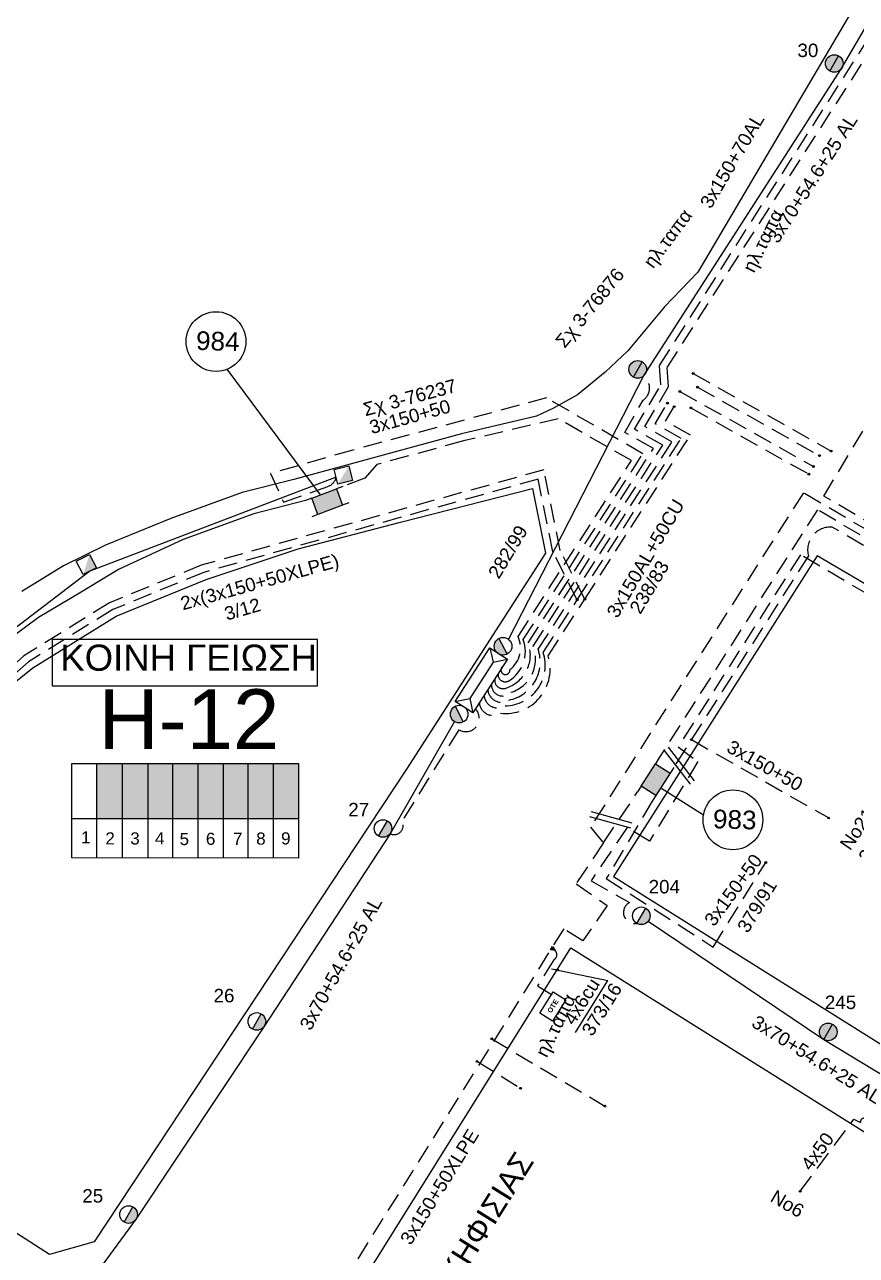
# Model space of a CAD drawing. Header units: millimetres. Extents: x 1421 to 10994, y 848 to 1896.
# Drawn here: x 10302.4 to 10413.8, y 1115.7 to 1280.5 of the extents above; entities that cross this region are included whole.
import ezdxf
from ezdxf.enums import TextEntityAlignment as Align

# ---------------------------------------------------------------- set-up
doc = ezdxf.new("R2010")
doc.units = ezdxf.units.MM
doc.linetypes.add('DASHED', pattern=[19.05, 12.7, -6.35])
for name, color, linetype, lineweight in [('3x150+50 XLPE', 7, 'SYN_LINE', 30), ('3x70+54.6+25 AL', 7, 'SYN_LINE', 30), ('Άγνωστα', 7, 'Continuous', 30), ('Καλώδια ΧΤ   3x150AL+50CU', 7, 'DASHED', 30), ('Υπόγεια καλώδια Παροχών ΧΤ   4x50AL', 7, 'DASHED', 30), ('Υπόγεια καλώδια Παροχών ΧΤ   4x6', 7, 'DASHED', 30)]:
    doc.layers.add(name, color=color, linetype=linetype, lineweight=lineweight)
for name, color, linetype in [('Link Box 4 Διευθύνσεων', 7, 'Continuous'), ('Pillar OTE', 7, 'Continuous'), ('TEXT ΚΑΛΩΔΙΩΝ', 7, 'Continuous'), ('ΑΓΝΩΣΤΟ ΥΠΟΓΕΙΟ ΚΑΛΩΔΙΟ', 7, 'DASHED'), ('Επιγραφές - Σχήματα', 7, 'Continuous'), ('ΝΕΚΡΟ', 7, 'DASHED'), ('Στύλος Ξύλινος', 7, 'Continuous'), ('Στύλος Ξύλινος @ 1', 7, 'Continuous'), ('Στύλος ΦΜ', 7, 'Continuous'), ('Στύλος ΦΜ @ 1', 7, 'Continuous'), ('Συνδέσεις', 7, 'Continuous'), ('Τομή', 7, 'Continuous'), ('Υποσταθμός εναέριος 2 στύλων', 7, 'Continuous'), ('Υποσταθμός πόλεως', 7, 'Continuous'), ('Υπόβαθρο ΔΕΗ', 7, 'Continuous')]:
    doc.layers.add(name, color=color, linetype=linetype)
doc.styles.add('arial', font='arial.ttf', dxfattribs={"height": 3})
doc.styles.get("Standard").update_dxf_attribs({"font": 'arial.ttf', "height": 1.8})
doc.linetypes.add('SYN_LINE', pattern='A,0.5,-0.0001,["/\\/\\/\\/",Standard,S=0.1,R=0,X=0,Y=-0.05],-0.25', length=0.7501)
doc.dimstyles.new('ISO-25', dxfattribs={"dimtxt": 2.5, "dimasz": 2.5, "dimexe": 1.25, "dimexo": 0.625, "dimtad": 1, "dimtxsty": 'Standard', "dimcen": 2.5, "dimadec": 0, "dimazin": 0, "dimtfac": 1, "dimtmove": 0, "dimatfit": 3, "dimfxl": 1, "dimarcsym": 0})

# ---------------------------------------------------------------- blocks, each defined once
blk = doc.blocks.new('ΥΠΑΡΧΩΝ ΞΥΛΙΝΟΣ ΣΤΥΛΟΣ')
at = {"layer": 'Στύλος Ξύλινος'}
h = blk.add_hatch(color=7, dxfattribs=at)
h.paths.add_polyline_path([(-2.62, 0, 0.270008), (-1.29, -2.28), (1.3, 2.27, 0.576266)])
h.paths.add_polyline_path([(-1.29, -2.28, 0.574793), (2.62, 0, 0.268822), (1.3, 2.27)])
at = {"layer": 'Στύλος Ξύλινος', "color": 7}
blk.add_line((-1.29, -2.28), (1.3, 2.27), dxfattribs=at)
blk.add_circle((0, 0), 2.62, dxfattribs=at)
at = {"layer": 'Στύλος Ξύλινος', "color": 1, "flags": 4}
for tag, p in [('ΑΡΙΘΜΟΣ', (-4.91, 8.6)), ('ΤΥΠΟΣ', (-4.85, 3.39))]:
    blk.add_attdef(tag, p, '', height=4, dxfattribs=at)
blk = doc.blocks.new('ΥΠΑΡΧΩΝ ΤΣΙΜΕΝΤΕΝΙΟΣ ΣΤΥΛΟΣ')
at = {"layer": 'Στύλος ΦΜ'}
blk.add_hatch(color=7, dxfattribs=at).paths.add_polyline_path([(-1.29, -2.28, 0.574793), (2.62, 0, 0.268822), (1.3, 2.27)])
at = {"layer": 'Στύλος ΦΜ', "color": 7}
blk.add_line((-1.29, -2.28), (1.3, 2.27), dxfattribs=at)
blk.add_circle((0, 0), 2.62, dxfattribs=at)
at = {"layer": 'Στύλος ΦΜ', "flags": 4}
for tag, p in [('ΑΡΙΘΜΟΣ', (-4.68, 8.05)), ('ΤΥΠΟΣ', (-4.91, 3.03))]:
    blk.add_attdef(tag, p, '', height=4, dxfattribs=at)
blk = doc.blocks.new('LINK BOX 4 ΑΝΑΧΩΡΗΣΕΩΝ')
at = {"layer": 'Link Box 4 Διευθύνσεων', "ltscale": 40}
blk.add_hatch(color=256, dxfattribs=at).paths.add_polyline_path([(-3.54, 0), (-3.54, -4.67), (3.54, -4.67), (3.54, 0)])
for p, q in [((-3.54, 0), (-5.33, 0)), ((5.33, 0), (3.54, 0)), ((-3.54, -4.67), (-5.33, -4.67)), ((5.33, -4.67), (3.54, -4.67))]:
    blk.add_line(p, q, dxfattribs=at)
blk.add_lwpolyline([(-3.54, -4.67), (-3.54, 0), (3.54, 0), (3.54, -4.67)], close=True, dxfattribs=at)
blk = doc.blocks.new('ΥΠΟΣΤΑΘΜΟΣ ΕΝΑΕΡΙΟΣ ΕΠΙ 2 ΣΤΥΛΩΝ')
at = {"layer": 'Υποσταθμός εναέριος 2 στύλων', "linetype": 'Continuous'}
for points in [[(-11.97, -2.11, 0.574793), (-8.45, -0.07, 0.268822), (-9.64, 1.98)], [(9.68, -2.15, 0.574793), (13.19, -0.1, 0.268822), (12.01, 1.95)]]:
    blk.add_hatch(color=256, dxfattribs=at).paths.add_polyline_path(points)
for p, q in [((-11.97, -2.11), (-9.64, 1.98)), ((9.68, -2.15), (12.01, 1.95))]:
    blk.add_line(p, q, dxfattribs=at)
for centre in [(-10.81, -0.07), (10.84, -0.1)]:
    blk.add_circle(centre, 2.36, dxfattribs=at)
at = {"layer": 'Υποσταθμός πόλεως', "linetype": 'Continuous', "ltscale": 40}
blk.add_lwpolyline([(-8.57, 2.82), (8.57, 2.82), (8.57, -2.82), (-8.57, -2.82)], close=True, dxfattribs=at)
for points in [[(-5.75, 0), (-8.57, 2.82)], [(-8.57, -2.82), (-5.75, 0)], [(-5.75, 0), (5.75, 0)], [(5.75, 0), (8.57, 2.82)], [(8.57, -2.82), (5.75, 0)]]:
    blk.add_lwpolyline(points, dxfattribs=at)
at = {"layer": 'Υποσταθμός εναέριος 2 στύλων', "ltscale": 40, "flags": 1}
for tag, p in [('ΜΕΤΑΣΧΗΜΑΤΙΣΜΟΣ', (14.09, 2.51)), ('ΙΣΧΥΣ', (14.07, -0.28)), ('ΑΡΙΘΜΟΣ', (14.19, -3))]:
    blk.add_attdef(tag, p, '', height=1.8, dxfattribs=at)
blk = doc.blocks.new('TETRAGWNOS STYLOS')
at = {"layer": 'Επιγραφές - Σχήματα', "ltscale": 20}
h = blk.add_hatch(color=256, dxfattribs=at)
h.dxf.hatch_style = 1
h.paths.add_polyline_path([(1780.49, 599.68), (1778.49, 597.68), (1780.49, 597.68)])
blk.add_lwpolyline([(1778.49, 599.68), (1780.49, 599.68), (1780.49, 597.68), (1778.49, 597.68)], close=True, dxfattribs=at)
blk = doc.blocks.new('_ΣΥΝΔΕΣΗ')
at = {"layer": 'Συνδέσεις', "linetype": 'SYN_LINE', "ltscale": 40}
blk.add_hatch(color=256, dxfattribs=at).paths.add_polyline_path([(0.5, -0.01, 1), (-0.5, -0.01, 1)])
at = {"layer": 'Συνδέσεις'}
blk.add_circle((0, -0.01), 0.5, dxfattribs=at)
blk = doc.blocks.new('A$C01BB34F8')
at = {"layer": 'Άγνωστα', "color": 7}
note = blk.add_mtext_dynamic_manual_height_columns('ηλ.ταπα\\P', width=1.8, gutter_width=12.5, heights=[0.0453, 0], dxfattribs=dict(at, insert=(0.37, 2.43), char_height=1.8, attachment_point=1, rotation=2.4309))
for column, words in zip(note.columns.linked_columns, ['\\P']):
    column.text = words
blk = doc.blocks.new('ΤΟΜΗ')
at = {"layer": 'Τομή', "ltscale": 40}
for p, q in [((11.33, -0.65), (-11.4, -0.65)), ((11.33, -3.42), (-11.4, -3.42))]:
    blk.add_line(p, q, dxfattribs=at)
blk = doc.blocks.new('PILLAR ΟΤΕ')
at = {"layer": 'Pillar OTE', "ltscale": 40}
blk.add_lwpolyline([(-3.31, 2.02), (3.39, 2.02), (3.39, -1.99), (-3.31, -1.99)], close=True, dxfattribs=at)
at = {"layer": 'Pillar OTE', "insert": (-1.81, 0.71), "char_height": 1.3575, "width": 109.961, "attachment_point": 1}
blk.add_mtext('{\\fArial|b1|i0|c161|p34;OTE}', dxfattribs=at)

msp = doc.modelspace()

# ---------------------------------------------------------------- hatches: boundary and pattern name
at = {"layer": 'Pillar OTE', "ltscale": 40}
h = msp.add_hatch(color=256, dxfattribs=at)
h.dxf.hatch_style = 1
h.paths.add_polyline_path([(10372.83, 1156.61), (10373.42, 1156.52), (10373.1, 1157.04)])
at = {"layer": 'Καλώδια ΧΤ   3x150AL+50CU', "linetype": 'DASHED', "lineweight": -3, "ltscale": 0.2}
h = msp.add_hatch(color=133, dxfattribs=at)
h.dxf.hatch_style = 1
h.paths.add_polyline_path([(10315.49, 1181.57), (10312.05, 1181.57), (10312.05, 1174.21), (10315.49, 1174.2)])
h = msp.add_hatch(color=62, dxfattribs=at)
h.dxf.hatch_style = 1
h.paths.add_polyline_path([(10315.49, 1174.2), (10318.93, 1174.2), (10318.93, 1181.57), (10315.49, 1181.57)])
h = msp.add_hatch(color=5, dxfattribs=at)
h.dxf.hatch_style = 1
h.paths.add_polyline_path([(10322.22, 1181.57), (10318.93, 1181.57), (10318.93, 1174.2), (10322.22, 1174.2)])
h = msp.add_hatch(color=2, dxfattribs=at)
h.dxf.hatch_style = 1
h.paths.add_polyline_path([(10325.52, 1181.57), (10322.22, 1181.57), (10322.22, 1174.2), (10325.52, 1174.2)])
h = msp.add_hatch(color=1, dxfattribs=at)
h.dxf.hatch_style = 1
h.paths.add_polyline_path([(10325.61, 1174.19), (10329.01, 1174.19), (10329.01, 1181.57), (10325.61, 1181.57)])
h = msp.add_hatch(color=173, dxfattribs=at)
h.dxf.hatch_style = 1
h.paths.add_polyline_path([(10329.01, 1174.19), (10332.4, 1174.19), (10332.4, 1181.57), (10329.01, 1181.57)])
h = msp.add_hatch(color=6, dxfattribs=at)
h.dxf.hatch_style = 1
h.paths.add_polyline_path([(10332.34, 1174.19), (10335.74, 1174.19), (10335.74, 1181.57), (10332.34, 1181.57)])
h = msp.add_hatch(color=27, dxfattribs=at)
h.dxf.hatch_style = 1
h.paths.add_polyline_path([(10335.73, 1174.19), (10339.13, 1174.19), (10339.13, 1181.57), (10335.73, 1181.57)])

# ---------------------------------------------------------------- linework, layer by layer
at = {"layer": '3x150+50 XLPE', "color": 2, "linetype": 'DASHED', "lineweight": -3, "ltscale": 0.2}
msp.add_lwpolyline([(10446.28, 1180.2), (10453.06, 1191.77), (10409.44, 1217.36), (10431.72, 1254.88)], dxfattribs=at)
at = {"layer": '3x150+50 XLPE', "color": 151, "linetype": 'DASHED', "lineweight": -3, "ltscale": 0.2}
for points in [[(10445.48, 1180.67), (10451.76, 1191.37), (10406.69, 1217.81), (10378.16, 1173.04), (10379.89, 1170.91)], [(10379.89, 1170.91), (10384.48, 1177.77)], [(10379.89, 1170.91), (10376.24, 1165.46), (10380.39, 1162.56), (10377.16, 1157.8), (10374.58, 1159.42), (10343.67, 1109.89), (10331.77, 1093.97)], [(10364.94, 1144.69), (10380.1, 1135.68)], [(10362.97, 1141.68), (10368.8, 1138.07)]]:
    msp.add_lwpolyline(points, dxfattribs=at)
at = {"layer": '3x70+54.6+25 AL', "color": 6, "linetype": 'SYN_LINE', "lineweight": -3, "ltscale": 15}
msp.add_lwpolyline([(10367.2, 1198.18), (10385.26, 1233.46), (10411.8, 1274.67), (10438.97, 1321.23), (10453.02, 1348.9), (10471.57, 1382.4)], dxfattribs=at)
at = {"layer": '3x70+54.6+25 AL', "color": 27, "linetype": 'SYN_LINE', "lineweight": -3, "ltscale": 15}
msp.add_lwpolyline([(10344.11, 1219.9), (10311.12, 1207.34), (10285.68, 1187.92), (10267.37, 1167.95), (10256.15, 1151.63)], dxfattribs=at)
at = {"layer": '3x70+54.6+25 AL', "color": 2, "linetype": 'Continuous', "lineweight": -3, "ltscale": 0.2}
msp.add_lwpolyline([(10340, 1216.77), (10333.1, 1215), (10323.6, 1211.57), (10314.97, 1207.55), (10309.97, 1204.53), (10304.24, 1201.13), (10304.24, 1201.13), (10290.37, 1190.86), (10290.37, 1190.86), (10271.24, 1170.15), (10271.24, 1170.15), (10271.24, 1170.15)], dxfattribs=at)
at = {"layer": '3x70+54.6+25 AL', "color": 5, "linetype": 'SYN_LINE', "lineweight": -3, "ltscale": 15}
msp.add_lwpolyline([(10359.95, 1187.18), (10351.34, 1172.16), (10334.41, 1146.28), (10317.34, 1120.59), (10302.18, 1099.95), (10286.97, 1078.52), (10264.11, 1048.75), (10242.26, 1021.41)], dxfattribs=at)
at = {"layer": '3x70+54.6+25 AL', "color": 1, "linetype": 'SYN_LINE', "lineweight": -3, "ltscale": 15}
msp.add_lwpolyline([(10385.91, 1160.45), (10409.43, 1144.59), (10423.23, 1136.24), (10442.24, 1124.53), (10471.69, 1107.44)], dxfattribs=at)
at = {"layer": 'Pillar OTE', "lineweight": -3, "ltscale": 40}
for points in [[(10308.72, 1168.93), (10308.72, 1181.57), (10339.05, 1181.57), (10339.05, 1168.9), (10308.72, 1168.93)], [(10312.05, 1168.92), (10312.05, 1181.57)], [(10315.49, 1168.92), (10315.49, 1181.57)], [(10318.93, 1168.92), (10318.93, 1181.57)], [(10322.22, 1168.91), (10322.22, 1181.57)], [(10325.61, 1168.91), (10325.61, 1181.57)], [(10329.01, 1168.91), (10329.01, 1181.57)], [(10332.34, 1168.9), (10332.34, 1181.57)], [(10335.73, 1168.9), (10335.73, 1181.57)], [(10308.72, 1174.21), (10339.05, 1174.18)]]:
    msp.add_lwpolyline(points, dxfattribs=at)
at = {"layer": 'Pillar OTE', "ltscale": 40}
msp.add_lwpolyline([(10373.1, 1157.04), (10373.42, 1156.52), (10372.83, 1156.61), (10373.1, 1157.04)], dxfattribs=at)
at = {"layer": 'ΑΓΝΩΣΤΟ ΥΠΟΓΕΙΟ ΚΑΛΩΔΙΟ', "color": 5, "linetype": 'DASHED', "lineweight": -3, "ltscale": 0.2}
for points in [[(10444.68, 1181.14), (10450.46, 1190.98), (10408.56, 1215.55), (10387.34, 1182.27)], [(10386.45, 1176.52), (10380.28, 1166.15), (10394.59, 1156.99), (10401.65, 1168.3)]]:
    msp.add_lwpolyline(points, dxfattribs=at)
at = {"layer": 'ΑΓΝΩΣΤΟ ΥΠΟΓΕΙΟ ΚΑΛΩΔΙΟ', "color": 173, "linetype": 'DASHED', "lineweight": -3, "ltscale": 0.2}
msp.add_lwpolyline([(10424.11, 1204.12), (10424.58, 1205), (10410.55, 1213.23, 0.515444), (10407.36, 1209.36), (10389.31, 1181.02)], format="xyb", dxfattribs=at)
at = {"layer": 'ΑΓΝΩΣΤΟ ΥΠΟΓΕΙΟ ΚΑΛΩΔΙΟ', "color": 1, "linetype": 'DASHED', "lineweight": -3, "ltscale": 0.2}
for points in [[(10442.47, 1182.44), (10445.02, 1186.79), (10406.29, 1209.51), (10389.9, 1183.8), (10392.55, 1181.84), (10386.08, 1171.15), (10383.07, 1173), (10378.25, 1165.87), (10383.38, 1162.93, 0.868089), (10384.4, 1160.15, -0.631201)], [(10406.26, 1124.27), (10413.46, 1133.95), (10414.32, 1133.47, -1.46338), (10415.21, 1133.32, 2.641999)]]:
    msp.add_lwpolyline(points, format="xyb", dxfattribs=at)
at = {"layer": 'ΑΓΝΩΣΤΟ ΥΠΟΓΕΙΟ ΚΑΛΩΔΙΟ', "color": 173, "linetype": 'DASHED', "lineweight": -3, "ltscale": 0.2}
msp.add_lwpolyline([(10391.7, 1184.76), (10410.07, 1174.27)], dxfattribs=at)
at = {"layer": 'Επιγραφές - Σχήματα', "color": 206, "lineweight": -3}
msp.add_lwpolyline([(10306.08, 1191.99), (10341.59, 1191.99), (10341.59, 1198.17), (10306.08, 1198.17)], close=True, dxfattribs=at)
at = {"layer": 'Καλώδια ΧΤ   3x150AL+50CU', "color": 173, "linetype": 'DASHED', "lineweight": -3, "ltscale": 0.2}
msp.add_lwpolyline([(10364.42, 1191.45, 0.566834), (10367.25, 1190.06, 0.453033), (10371.16, 1196.86), (10389.08, 1224.65), (10385.46, 1226.69), (10388.63, 1232.04), (10388.43, 1234.62), (10418.81, 1281.98), (10418.11, 1284.34), (10440.74, 1322.6), (10434.5, 1325.87), (10441.37, 1339.27), (10450.12, 1346.56, 0.468067), (10451.29, 1348.13, 0.544662)], format="xyb", dxfattribs=at)
at = {"layer": 'Καλώδια ΧΤ   3x150AL+50CU', "color": 62, "linetype": 'DASHED', "lineweight": -3, "ltscale": 0.2}
msp.add_lwpolyline([(10364.9, 1192.18, 0.708352), (10367.52, 1191.11, 0.43821), (10370.49, 1197.29), (10387.84, 1224.2), (10384.08, 1226.33), (10387.61, 1232.28), (10387.41, 1234.88), (10416.88, 1280.97)], format="xyb", dxfattribs=at)
at = {"layer": 'Καλώδια ΧΤ   3x150AL+50CU', "color": 6, "linetype": 'DASHED', "lineweight": -3, "ltscale": 0.2}
msp.add_lwpolyline([(10365.35, 1192.88, 0.634838), (10367.04, 1191.75, 0.419803), (10369.82, 1197.73), (10386.6, 1223.76), (10382.76, 1225.92), (10385.21, 1230.21, 0.519594), (10385.26, 1233.46, -0.519594)], format="xyb", dxfattribs=at)
at = {"layer": 'Καλώδια ΧΤ   3x150AL+50CU', "color": 27, "linetype": 'DASHED', "lineweight": -3, "ltscale": 0.2}
msp.add_lwpolyline([(10365.79, 1193.56, 0.601439), (10367.24, 1192.64, 0.363044), (10369.15, 1198.16), (10385.19, 1223.05), (10372.29, 1230.53), (10346.35, 1223.54), (10335.31, 1220.39), (10337.05, 1216.58), (10342.98, 1218.65, 0.253309), (10344.11, 1219.9, 3.913966)], format="xyb", dxfattribs=at)
at = {"layer": 'Καλώδια ΧΤ   3x150AL+50CU', "color": 1, "linetype": 'DASHED', "lineweight": -3, "ltscale": 0.2}
msp.add_lwpolyline([(10376.38, 1203.48), (10390.32, 1225.1), (10386.84, 1227.06), (10388.47, 1229.82)], dxfattribs=at)
at = {"layer": 'Καλώδια ΧΤ   3x150AL+50CU', "color": 133, "linetype": 'DASHED', "lineweight": -3, "ltscale": 0.2}
msp.add_lwpolyline([(10377.4, 1203.59), (10391.56, 1225.55), (10388.22, 1227.43), (10389.37, 1229.36)], dxfattribs=at)
at = {"layer": 'Καλώδια ΧΤ   3x150AL+50CU', "color": 2, "linetype": 'DASHED', "lineweight": -3, "ltscale": 0.2}
msp.add_lwpolyline([(10366.46, 1194.6, 1.817601), (10367.38, 1194.15, 0.34904), (10368.47, 1198.59), (10383.65, 1222.13), (10373.86, 1227.74), (10361.16, 1224.76), (10349.57, 1221.61), (10347.96, 1219.78), (10344.98, 1218.66)], format="xyb", dxfattribs=at)
at = {"layer": 'Καλώδια ΧΤ   3x150AL+50CU', "color": 133, "linetype": 'DASHED', "lineweight": -3, "ltscale": 0.2}
msp.add_lwpolyline([(10363.29, 1189.68, 0.566834), (10366.11, 1188.3, 0.54076), (10372.51, 1195.99), (10377.4, 1203.59), (10374.12, 1210.11), (10371.92, 1220.91), (10326.05, 1208.12), (10313.74, 1203.08), (10302.29, 1195.99), (10286.86, 1182.29), (10271.49, 1164.09), (10260.73, 1149.23), (10261.71, 1142.6), (10257.16, 1135.85), (10248.45, 1134.42), (10218.1, 1087.09), (10233.34, 1076.89)], format="xyb", dxfattribs=at)
at = {"layer": 'Καλώδια ΧΤ   3x150AL+50CU', "color": 1, "linetype": 'DASHED', "lineweight": -3, "ltscale": 0.2}
msp.add_lwpolyline([(10363.93, 1190.67, 0.566834), (10366.75, 1189.29, 0.506562), (10371.84, 1196.43), (10376.38, 1203.48), (10373.14, 1209.92), (10371.16, 1219.66), (10326.38, 1207.17), (10314.2, 1202.18), (10302.89, 1195.18), (10287.57, 1181.59), (10272.28, 1163.48), (10261.77, 1148.83), (10262.82, 1139.87), (10259.58, 1135.01), (10251.12, 1133.6), (10250.29, 1132.25, -0.869013), (10249.6, 1130.3, 10.969836)], format="xyb", dxfattribs=at)
at = {"layer": 'Καλώδια ΧΤ   3x150AL+50CU', "color": 6, "linetype": 'DASHED', "lineweight": -3, "ltscale": 0.2}
msp.add_lwpolyline([(10369.82, 1197.73), (10376.54, 1208.15)], dxfattribs=at)
at = {"layer": 'Καλώδια ΧΤ   3x150AL+50CU', "color": 5, "linetype": 'DASHED', "lineweight": -3, "ltscale": 0.2}
msp.add_lwpolyline([(10362.77, 1188.88, -0.876948), (10360.55, 1186.09), (10352.92, 1173.87, -0.734873), (10351.34, 1172.16, -1.767119)], format="xyb", dxfattribs=at)
at = {"layer": 'ΝΕΚΡΟ', "color": 7, "linetype": 'DASHED', "lineweight": -3, "ltscale": 0.2}
for points in [[(10391.92, 1233.8), (10410.4, 1223.42)], [(10390.14, 1231.4), (10408.02, 1221.35)], [(10392.5, 1231.98), (10408.83, 1222.79)], [(10391.63, 1229.19), (10407.41, 1220.32)]]:
    msp.add_lwpolyline(points, dxfattribs=at)
at = {"layer": 'Υπόβαθρο ΔΕΗ', "lineweight": -3, "ltscale": 0.1}
for points in [[(10423.94, 1300.62), (10392.56, 1247.36), (10388.1, 1242.71), (10383.18, 1236.83), (10380.13, 1233.98), (10376.42, 1230.95), (10373.2, 1229.16), (10370.94, 1228.09), (10360.91, 1225.73), (10338.46, 1219.62), (10331.53, 1217.84), (10321.96, 1214.39), (10313.21, 1210.8), (10307.58, 1208.03), (10302.03, 1204.6)], [(10376.17, 1145.55), (10380.51, 1152.52)]]:
    msp.add_lwpolyline(points, dxfattribs=at)
at = {"layer": 'Υπόβαθρο ΔΕΗ', "lineweight": -3}
for points in [[(10342.02, 1217.54), (10329.52, 1234.38)], [(10387.61, 1178.33), (10393.31, 1174.71)]]:
    msp.add_lwpolyline(points, dxfattribs=at)
at = {"layer": 'Υπόβαθρο ΔΕΗ', "lineweight": -3, "ltscale": 0.1}
for points in [[(10370.39, 1218.41), (10372.16, 1209.72), (10353.53, 1180.82), (10311.7, 1117.51), (10305.72, 1115.83), (10263.7, 1142.83), (10262.99, 1148.84), (10274.59, 1164.98), (10288.29, 1180.89), (10296.85, 1189.06), (10303.49, 1194.38), (10314.65, 1201.29), (10326.7, 1206.22), (10339.04, 1210.3), (10352.73, 1213.91)], [(10499.18, 1156.18), (10408.53, 1209.36), (10381.24, 1166.45), (10472.01, 1109.52)], [(10375.52, 1156.89), (10466.26, 1100.01), (10438.68, 1050.88), (10345.62, 1108.97)]]:
    msp.add_lwpolyline(points, close=True, dxfattribs=at)
at = {"layer": 'Υπόβαθρο ΔΕΗ', "lineweight": -3}
for centre in [(10328.02, 1238.08), (10397.25, 1174.02)]:
    msp.add_circle(centre, 4, dxfattribs=at)
at = {"layer": 'Υπόγεια καλώδια Παροχών ΧΤ   4x6', "color": 151, "linetype": 'DASHED', "lineweight": -3, "ltscale": 0.2}
msp.add_lwpolyline([(10373.42, 1156.52, -0.522994), (10373.26, 1155.28), (10371.09, 1151.81), (10373.03, 1150.6)], format="xyb", dxfattribs=at)

# ---------------------------------------------------------------- block references
at = {"layer": '3x150+50 XLPE', "color": 7, "linetype": 'DASHED', "lineweight": -3, "ltscale": 0.2}
for p, rotation in [((10378.24, 1235.52), 51), ((10394.07, 1233.64), 61.27270376043213), ((10366.32, 1128.55), 61.27270376043213)]:
    msp.add_blockref('A$C01BB34F8', p, dxfattribs=dict(at, rotation=rotation))
at = {"layer": 'Link Box 4 Διευθύνσεων', "lineweight": -3, "xscale": 0.4999999999999999, "yscale": 0.4999999999999999, "zscale": 0.4999999999999999}
for p, rotation in [((10342.49, 1217.72), 20.82173696532755), ((10385.91, 1180.02), 57.54471602692215)]:
    msp.add_blockref('LINK BOX 4 ΑΝΑΧΩΡΗΣΕΩΝ', p, dxfattribs=dict(at, rotation=rotation))
at = {"layer": 'Pillar OTE', "xscale": 0.5, "yscale": 0.5, "zscale": 0.5, "rotation": 58.03978346650604}
msp.add_blockref('PILLAR ΟΤΕ', (10373.11, 1149.01), dxfattribs=at)
at = {"layer": 'Στύλος Ξύλινος @ 1', "lineweight": -3, "ltscale": 40}
ref = msp.add_blockref('ΥΠΑΡΧΩΝ ΞΥΛΙΝΟΣ ΣΤΥΛΟΣ', (10410.82, 1275.32), dxfattribs=dict(at, xscale=0.4499999999998181, yscale=0.4499999999998181, zscale=0.4499999999998181))
ref.add_attrib('ΑΡΙΘΜΟΣ', '30', (10405.89, 1276.18), dxfattribs={"layer": 'Στύλος Ξύλινος', "height": 1.8, "flags": 4})
at = {"layer": 'Στύλος Ξύλινος @ 1', "lineweight": -3, "ltscale": 40, "xscale": 0.4499999999998181, "yscale": 0.4499999999998181, "zscale": 0.4499999999998181}
msp.add_blockref('ΥΠΑΡΧΩΝ ΞΥΛΙΝΟΣ ΣΤΥΛΟΣ', (10384.5, 1234.35), dxfattribs=at)
at = {"layer": 'Στύλος Ξύλινος @ 1', "lineweight": -3, "ltscale": 40}
ref = msp.add_blockref('ΥΠΑΡΧΩΝ ΞΥΛΙΝΟΣ ΣΤΥΛΟΣ', (10410.01, 1145.62), dxfattribs=dict(at, xscale=0.4499999999998181, yscale=0.4499999999998181, zscale=0.4499999999998181))
ref.add_attrib('ΑΡΙΘΜΟΣ', '245', (10409.56, 1148.68), dxfattribs={"layer": 'Στύλος Ξύλινος', "height": 1.8, "flags": 4})
at = {"layer": 'Στύλος ΦΜ', "color": 206, "linetype": 'Continuous', "lineweight": -3, "ltscale": 0.2}
for p, rotation in [((8766.51, 203.76), 14.183171229492), ((9008.11, -143.96), 27.47650568710798)]:
    msp.add_blockref('TETRAGWNOS STYLOS', p, dxfattribs=dict(at, rotation=rotation))
at = {"layer": 'Στύλος ΦΜ @ 1', "color": 1, "lineweight": -3, "ltscale": 40}
ref = msp.add_blockref('ΥΠΑΡΧΩΝ ΤΣΙΜΕΝΤΕΝΙΟΣ ΣΤΥΛΟΣ', (10350.38, 1172.86), dxfattribs=dict(at, xscale=0.4499999999998181, yscale=0.4499999999998181, zscale=0.4499999999998181))
ref.add_attrib('ΑΡΙΘΜΟΣ', '27', (10345.73, 1174.49), dxfattribs={"layer": 'Στύλος ΦΜ', "height": 1.8, "flags": 4})
ref = msp.add_blockref('ΥΠΑΡΧΩΝ ΤΣΙΜΕΝΤΕΝΙΟΣ ΣΤΥΛΟΣ', (10384.98, 1161.17), dxfattribs=dict(at, xscale=0.4499999999998181, yscale=0.4499999999998181, zscale=0.4499999999998181))
ref.add_attrib('ΑΡΙΘΜΟΣ', '204', (10385.96, 1164.17), dxfattribs={"layer": 'Στύλος ΦΜ', "height": 1.8, "flags": 4})
ref = msp.add_blockref('ΥΠΑΡΧΩΝ ΤΣΙΜΕΝΤΕΝΙΟΣ ΣΤΥΛΟΣ', (10333.49, 1147.02), dxfattribs=dict(at, xscale=0.4499999999998181, yscale=0.4499999999998181, zscale=0.4499999999998181))
ref.add_attrib('ΑΡΙΘΜΟΣ', '26', (10327.69, 1149.58), dxfattribs={"layer": 'Στύλος ΦΜ', "height": 1.8, "flags": 4})
ref = msp.add_blockref('ΥΠΑΡΧΩΝ ΤΣΙΜΕΝΤΕΝΙΟΣ ΣΤΥΛΟΣ', (10316.31, 1121.16), dxfattribs=dict(at, xscale=0.4499999999998181, yscale=0.4499999999998181, zscale=0.4499999999998181))
ref.add_attrib('ΑΡΙΘΜΟΣ', '25', (10310.11, 1122.76), dxfattribs={"layer": 'Στύλος ΦΜ', "height": 1.8, "flags": 4})
at = {"layer": 'Συνδέσεις', "lineweight": -3, "xscale": 0.25, "yscale": 0.25, "zscale": 0.25}
for p in [(10391.92, 1233.81), (10390.14, 1231.4), (10392.5, 1231.98), (10388.48, 1229.82), (10389.37, 1229.36), (10391.63, 1229.19), (10410.4, 1223.42), (10408.02, 1221.35), (10408.83, 1222.8), (10407.41, 1220.32), (10376.38, 1203.48), (10377.41, 1203.59), (10391.7, 1184.77), (10410.07, 1174.27), (10401.66, 1168.3), (10364.94, 1144.69), (10362.97, 1141.68), (10368.81, 1138.07), (10380.1, 1135.69), (10406.26, 1124.27)]:
    msp.add_blockref('_ΣΥΝΔΕΣΗ', p, dxfattribs=at)
at = {"layer": 'Τομή', "lineweight": -3}
for p, xscale, yscale, zscale, rotation in [((10389.64, 1180.98), 0.2499999999999998, 0.2499999999999998, 0.2499999999999998, 127.5665180277284), ((10380.75, 1173.55), 0.2499999999999999, 0.2499999999999999, 0.2499999999999999, 164.7486730265593)]:
    msp.add_blockref('ΤΟΜΗ', p, dxfattribs=dict(at, xscale=xscale, yscale=yscale, zscale=zscale, rotation=rotation))
at = {"layer": 'Υποσταθμός εναέριος 2 στύλων', "lineweight": -3, "xscale": 0.4999999999999997, "yscale": 0.4999999999999997, "zscale": 0.4999999999999997, "rotation": 237.1923701540391}
msp.add_blockref('ΥΠΟΣΤΑΘΜΟΣ ΕΝΑΕΡΙΟΣ ΕΠΙ 2 ΣΤΥΛΩΝ', (10363.56, 1192.71), dxfattribs=at)

# ---------------------------------------------------------------- texts
at = {"lineweight": -3, "ltscale": 30, "char_height": 1.63, "width": 11.2573, "attachment_point": 1}
for s, insert in [('1', (10309.96, 1172.49)), ('2', (10313.2, 1172.35)), ('3', (10316.53, 1172.35)), ('4', (10319.84, 1172.35)), ('5', (10323.14, 1172.27)), ('6', (10326.66, 1172.3)), ('7', (10330.29, 1172.3)), ('8', (10333.4, 1172.33)), ('9', (10336.73, 1172.35))]:
    msp.add_mtext(s, dxfattribs=dict(at, insert=insert))
at = {"layer": 'TEXT ΚΑΛΩΔΙΩΝ', "lineweight": -3, "ltscale": 15, "style": 'arial'}
for s, rotation, p in [('3x150+70AL', 59.1894, (10397.14, 1262.3)), ('3x70+54.6+25 AL', 57.2173, (10407.9, 1259.93)), ('3x150+50', 15.4416, (10353.98, 1228.02)), ('3x150AL+50CU', 59.4838, (10385.53, 1209.04)), ('2x(3x150+50XLPE)', 15.5794, (10333.87, 1205.88)), ('3x70+54.6+25 AL', 60.9233, (10344.73, 1154.79)), ('3x70+54.6+25 AL', 327.8956, (10408.48, 1141.93))]:
    msp.add_text(s, height=1.8, rotation=rotation, dxfattribs=at).set_placement(p, align=Align.MIDDLE_CENTER)
at = {"layer": 'Άγνωστα', "lineweight": -3, "ltscale": 0.2, "char_height": 1.8, "attachment_point": 1, "style": 'arial'}
for s, insert, width, rotation in [('Σχ 3-76876', (10373.32, 1238.23), 18.6352, 50.7013), ('Σχ 3-76237', (10347.55, 1229.8), 18.6352, 15), ('282/99', (10364.35, 1207.09), 18.6352, 59), ('238/83', (10383.29, 1202.37), 18.6352, 59), ('3/12', (10328.96, 1202.43), 18.6352, 16), ('3x150+50', (10397.14, 1184.8), 18.6352, 330.617), ('No212\\P238/93', (10411.45, 1170.83), 4.3736, 55.4358), ('3x150+50', (10393.27, 1160.68), 18.6352, 53.7677), ('379/91', (10397.71, 1159.67), 4.3736, 58.8024), ('3x150+50XLPE', (10352.57, 1117.89), 18.6352, 58.2828), ('4x50', (10406.22, 1127.96), 18.6352, 53.7677), ('No6', (10403.02, 1124.56), 4.3736, 329.3848)]:
    msp.add_mtext(s, dxfattribs=dict(at, insert=insert, width=width, rotation=rotation))
at = {"layer": 'Άγνωστα', "lineweight": -3, "char_height": 2.5, "width": 13.4112, "attachment_point": 1, "rotation": 358.1643}
for s, insert in [('984', (10325.39, 1239.47)), ('983', (10394.62, 1175.41))]:
    msp.add_mtext(s, dxfattribs=dict(at, insert=insert))
at = {"layer": 'Επιγραφές - Σχήματα', "color": 206, "lineweight": -3, "insert": (10307.17, 1197.49), "char_height": 3.5, "width": 35.1311, "attachment_point": 1}
msp.add_mtext('KOINH ΓΕΙΩΣΗ', dxfattribs=at)
at = {"layer": 'Υπόβαθρο ΔΕΗ', "lineweight": -3, "ltscale": 0.1, "style": 'arial'}
msp.add_text('Λ. ΚΗΦΙΣΙΑΣ', height=3, rotation=58, dxfattribs=at).set_placement((10362.91, 1118.65), align=Align.MIDDLE_CENTER)
at = {"layer": 'Υπόβαθρο ΔΕΗ', "lineweight": -3, "insert": (10312.28, 1191.5), "char_height": 8, "width": 84.6573, "attachment_point": 1}
msp.add_mtext('Η-12', dxfattribs=at)
at = {"layer": 'Υπόγεια καλώδια Παροχών ΧΤ   4x50AL', "color": 7, "ltscale": 0.2, "char_height": 1.8, "attachment_point": 1, "rotation": 58}
for s, insert in [('4x6cu', (10374.44, 1147.34)), ('373/16', (10376.88, 1145.86))]:
    msp.add_mtext_dynamic_manual_height_columns(s, width=1.8, gutter_width=12.5, heights=[0.118], dxfattribs=dict(at, insert=insert))

# ---------------------------------------------------------------- leaders
at = {"layer": 'Επιγραφές - Σχήματα', "ltscale": 40}
msp.add_leader([(10372.94, 1154.08), (10380.5, 1152.51)], dimstyle='ISO-25', override={"dimasz": 1, "dimtad": 0}, dxfattribs=at)

doc.saveas('drawing.dxf')
